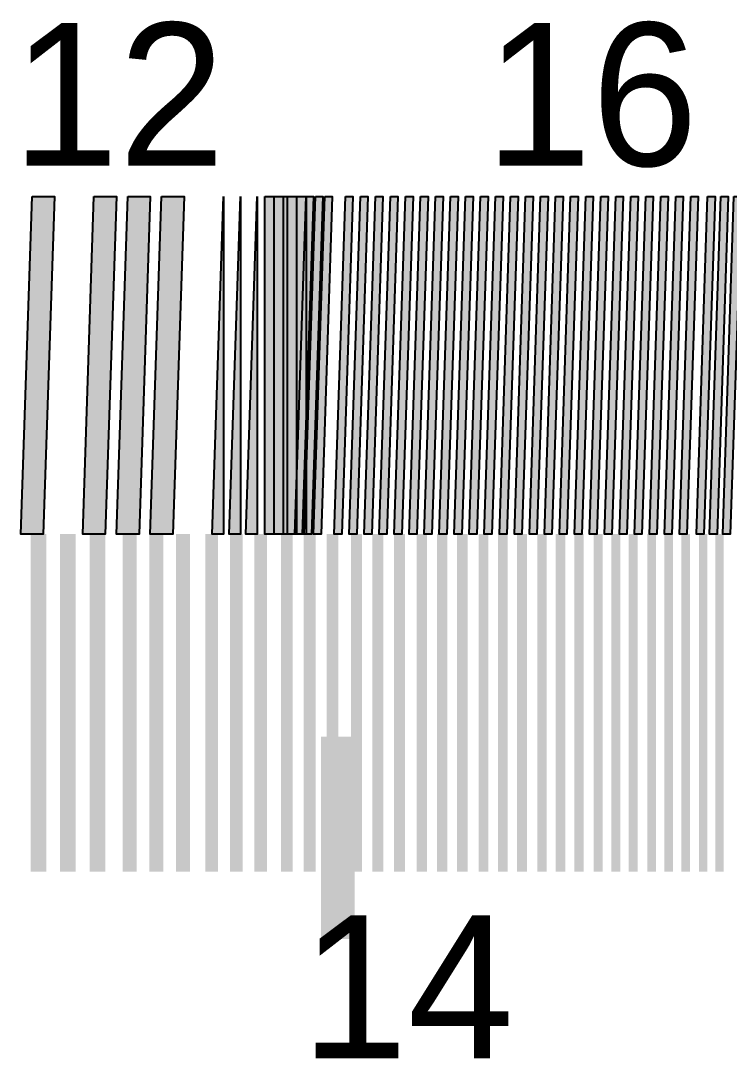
# Model space of a CAD drawing. Header units: millimetres. Extents: x 0 to 791, y 0 to 492.
# Drawn here: x 267.9 to 309.8, y 91.1 to 152.5 of the extents above; entities that cross this region are included whole.
import ezdxf

# ---------------------------------------------------------------- set-up
doc = ezdxf.new("R2010")
doc.units = ezdxf.units.MM
doc.layers.add('LABELS', color=7, linetype='Continuous')
doc.layers.add('PERIPHERY', color=7, linetype='Continuous')

msp = doc.modelspace()

# ---------------------------------------------------------------- hatches: boundary and pattern name
at = {"layer": 'PERIPHERY', "true_color": 0x000000}
h = msp.add_hatch(color=7, dxfattribs=at)
h.dxf.hatch_style = 1
h.paths.add_polyline_path([(268.56, 142.126), (269.893, 142.126), (269.226, 122.125), (267.893, 122.125), (268.56, 142.126)])
h = msp.add_hatch(color=7, dxfattribs=at)
h.dxf.hatch_style = 1
h.paths.add_polyline_path([(272.227, 142.126), (273.56, 142.126), (272.894, 122.125), (271.56, 122.125), (272.227, 142.126)])
h = msp.add_hatch(color=7, dxfattribs=at)
h.dxf.hatch_style = 1
h.paths.add_polyline_path([(274.227, 142.126), (275.56, 142.126), (274.894, 122.125), (273.56, 122.125), (274.227, 142.126)])
h = msp.add_hatch(color=7, dxfattribs=at)
h.dxf.hatch_style = 1
h.paths.add_polyline_path([(276.227, 142.126), (277.56, 142.126), (276.894, 122.125), (275.56, 122.125), (276.227, 142.126)])
h = msp.add_hatch(color=7, dxfattribs=at)
h.dxf.hatch_style = 1
h.paths.add_polyline_path([(279.894, 142.126), (279.894, 122.125), (279.227, 122.125), (279.894, 142.126)])
h = msp.add_hatch(color=7, dxfattribs=at)
h.dxf.hatch_style = 1
h.paths.add_polyline_path([(280.894, 142.126), (280.894, 122.125), (280.227, 122.125), (280.894, 142.126)])
h = msp.add_hatch(color=7, dxfattribs=at)
h.dxf.hatch_style = 1
h.paths.add_polyline_path([(281.894, 142.126), (281.894, 122.125), (281.227, 122.125), (281.894, 142.126)])
h = msp.add_hatch(color=7, dxfattribs=at)
h.dxf.hatch_style = 1
h.paths.add_polyline_path([(282.338, 142.126), (283.671, 142.126), (283.671, 122.125), (282.338, 122.125), (282.338, 142.126)])
h = msp.add_hatch(color=7, dxfattribs=at)
h.dxf.hatch_style = 1
h.paths.add_polyline_path([(282.894, 142.126), (284.227, 142.126), (284.227, 122.125), (282.894, 122.125), (282.894, 142.126)])
h = msp.add_hatch(color=7, dxfattribs=at)
h.dxf.hatch_style = 1
h.paths.add_polyline_path([(283.449, 142.126), (284.782, 142.126), (284.782, 122.125), (283.449, 122.125), (283.449, 142.126)])
h = msp.add_hatch(color=7, dxfattribs=at)
h.dxf.hatch_style = 1
h.paths.add_polyline_path([(284.782, 142.126), (285.227, 142.126), (284.56, 122.125), (284.116, 122.125), (284.782, 142.126)])
h = msp.add_hatch(color=7, dxfattribs=at)
h.dxf.hatch_style = 1
h.paths.add_polyline_path([(285.338, 142.126), (285.782, 142.126), (285.116, 122.125), (284.671, 122.125), (285.338, 142.126)])
h = msp.add_hatch(color=7, dxfattribs=at)
h.dxf.hatch_style = 1
h.paths.add_polyline_path([(285.893, 142.126), (286.338, 142.126), (285.671, 122.125), (285.227, 122.125), (285.893, 142.126)])
h = msp.add_hatch(color=7, dxfattribs=at)
h.dxf.hatch_style = 1
h.paths.add_polyline_path([(287.115, 142.126), (287.56, 142.126), (286.893, 122.125), (286.449, 122.125), (287.115, 142.126)])
h = msp.add_hatch(color=7, dxfattribs=at)
h.dxf.hatch_style = 1
h.paths.add_polyline_path([(288.004, 142.126), (288.449, 142.126), (287.782, 122.125), (287.337, 122.125), (288.004, 142.126)])
h = msp.add_hatch(color=7, dxfattribs=at)
h.dxf.hatch_style = 1
h.paths.add_polyline_path([(288.893, 142.126), (289.338, 142.126), (288.671, 122.125), (288.226, 122.125), (288.893, 142.126)])
h = msp.add_hatch(color=7, dxfattribs=at)
h.dxf.hatch_style = 1
h.paths.add_polyline_path([(289.782, 142.126), (290.227, 142.126), (289.56, 122.125), (289.115, 122.125), (289.782, 142.126)])
h = msp.add_hatch(color=7, dxfattribs=at)
h.dxf.hatch_style = 1
h.paths.add_polyline_path([(290.671, 142.126), (291.116, 142.126), (290.449, 122.125), (290.005, 122.125), (290.671, 142.126)])
h = msp.add_hatch(color=7, dxfattribs=at)
h.dxf.hatch_style = 1
h.paths.add_polyline_path([(291.56, 142.126), (292.005, 142.126), (291.338, 122.125), (290.893, 122.125), (291.56, 142.126)])
h = msp.add_hatch(color=7, dxfattribs=at)
h.dxf.hatch_style = 1
h.paths.add_polyline_path([(292.449, 142.126), (292.894, 142.126), (292.227, 122.125), (291.783, 122.125), (292.449, 142.126)])
h = msp.add_hatch(color=7, dxfattribs=at)
h.dxf.hatch_style = 1
h.paths.add_polyline_path([(293.338, 142.126), (293.783, 142.126), (293.116, 122.125), (292.672, 122.125), (293.338, 142.126)])
h = msp.add_hatch(color=7, dxfattribs=at)
h.dxf.hatch_style = 1
h.paths.add_polyline_path([(294.227, 142.126), (294.672, 142.126), (294.005, 122.125), (293.561, 122.125), (294.227, 142.126)])
h = msp.add_hatch(color=7, dxfattribs=at)
h.dxf.hatch_style = 1
h.paths.add_polyline_path([(295.117, 142.126), (295.561, 142.126), (294.895, 122.125), (294.45, 122.125), (295.117, 142.126)])
h = msp.add_hatch(color=7, dxfattribs=at)
h.dxf.hatch_style = 1
h.paths.add_polyline_path([(296.005, 142.126), (296.45, 142.126), (295.783, 122.125), (295.339, 122.125), (296.005, 142.126)])
h = msp.add_hatch(color=7, dxfattribs=at)
h.dxf.hatch_style = 1
h.paths.add_polyline_path([(296.894, 142.126), (297.339, 142.126), (296.672, 122.125), (296.228, 122.125), (296.894, 142.126)])
h = msp.add_hatch(color=7, dxfattribs=at)
h.dxf.hatch_style = 1
h.paths.add_polyline_path([(297.783, 142.126), (298.228, 142.126), (297.561, 122.125), (297.116, 122.125), (297.783, 142.126)])
h = msp.add_hatch(color=7, dxfattribs=at)
h.dxf.hatch_style = 1
h.paths.add_polyline_path([(298.672, 142.126), (299.116, 142.126), (298.45, 122.125), (298.005, 122.125), (298.672, 142.126)])
h = msp.add_hatch(color=7, dxfattribs=at)
h.dxf.hatch_style = 1
h.paths.add_polyline_path([(299.561, 142.126), (300.005, 142.126), (299.339, 122.125), (298.894, 122.125), (299.561, 142.126)])
h = msp.add_hatch(color=7, dxfattribs=at)
h.dxf.hatch_style = 1
h.paths.add_polyline_path([(300.45, 142.126), (300.894, 142.126), (300.228, 122.125), (299.783, 122.125), (300.45, 142.126)])
h = msp.add_hatch(color=7, dxfattribs=at)
h.dxf.hatch_style = 1
h.paths.add_polyline_path([(301.339, 142.126), (301.783, 142.126), (301.117, 122.125), (300.672, 122.125), (301.339, 142.126)])
h = msp.add_hatch(color=7, dxfattribs=at)
h.dxf.hatch_style = 1
h.paths.add_polyline_path([(302.228, 142.126), (302.672, 142.126), (302.006, 122.125), (301.561, 122.125), (302.228, 142.126)])
h = msp.add_hatch(color=7, dxfattribs=at)
h.dxf.hatch_style = 1
h.paths.add_polyline_path([(303.117, 142.126), (303.561, 142.126), (302.895, 122.125), (302.45, 122.125), (303.117, 142.126)])
h = msp.add_hatch(color=7, dxfattribs=at)
h.dxf.hatch_style = 1
h.paths.add_polyline_path([(304.006, 142.126), (304.45, 142.126), (303.783, 122.125), (303.339, 122.125), (304.006, 142.126)])
h = msp.add_hatch(color=7, dxfattribs=at)
h.dxf.hatch_style = 1
h.paths.add_polyline_path([(304.894, 142.126), (305.339, 142.126), (304.672, 122.125), (304.228, 122.125), (304.894, 142.126)])
h = msp.add_hatch(color=7, dxfattribs=at)
h.dxf.hatch_style = 1
h.paths.add_polyline_path([(305.783, 142.126), (306.228, 142.126), (305.561, 122.125), (305.116, 122.125), (305.783, 142.126)])
h = msp.add_hatch(color=7, dxfattribs=at)
h.dxf.hatch_style = 1
h.paths.add_polyline_path([(306.672, 142.126), (307.116, 142.126), (306.45, 122.125), (306.005, 122.125), (306.672, 142.126)])
h = msp.add_hatch(color=7, dxfattribs=at)
h.dxf.hatch_style = 1
h.paths.add_polyline_path([(307.561, 142.126), (308.005, 142.126), (307.338, 122.125), (306.894, 122.125), (307.561, 142.126)])
h = msp.add_hatch(color=7, dxfattribs=at)
h.dxf.hatch_style = 1
h.paths.add_polyline_path([(308.561, 142.126), (309.006, 142.126), (308.339, 122.125), (307.895, 122.125), (308.561, 142.126)])
h = msp.add_hatch(color=7, dxfattribs=at)
h.dxf.hatch_style = 1
h.paths.add_polyline_path([(309.339, 142.126), (309.783, 142.126), (309.117, 122.125), (308.672, 122.125), (309.339, 142.126)])
h = msp.add_hatch(color=7, dxfattribs=at)
h.dxf.hatch_style = 1
h.paths.add_polyline_path([(310.116, 142.126), (310.561, 142.126), (309.894, 122.125), (309.45, 122.125), (310.116, 142.126)])

# ---------------------------------------------------------------- linework, layer by layer
at = {"layer": 'PERIPHERY', "color": 250}
for points in [[(268.56, 142.126), (269.893, 142.126), (269.226, 122.125), (267.893, 122.125), (268.56, 142.126)], [(272.227, 142.126), (273.56, 142.126), (272.894, 122.125), (271.56, 122.125), (272.227, 142.126)], [(274.227, 142.126), (275.56, 142.126), (274.894, 122.125), (273.56, 122.125), (274.227, 142.126)], [(276.227, 142.126), (277.56, 142.126), (276.894, 122.125), (275.56, 122.125), (276.227, 142.126)], [(279.894, 142.126), (279.894, 122.125), (279.227, 122.125), (279.894, 142.126)], [(280.894, 142.126), (280.894, 122.125), (280.227, 122.125), (280.894, 142.126)], [(281.894, 142.126), (281.894, 122.125), (281.227, 122.125), (281.894, 142.126)], [(282.338, 142.126), (283.671, 142.126), (283.671, 122.125), (282.338, 122.125), (282.338, 142.126)], [(282.894, 142.126), (284.227, 142.126), (284.227, 122.125), (282.894, 122.125), (282.894, 142.126)], [(283.449, 142.126), (284.782, 142.126), (284.782, 122.125), (283.449, 122.125), (283.449, 142.126)], [(284.782, 142.126), (285.227, 142.126), (284.56, 122.125), (284.116, 122.125), (284.782, 142.126)], [(285.338, 142.126), (285.782, 142.126), (285.116, 122.125), (284.671, 122.125), (285.338, 142.126)], [(285.893, 142.126), (286.338, 142.126), (285.671, 122.125), (285.227, 122.125), (285.893, 142.126)], [(287.115, 142.126), (287.56, 142.126), (286.893, 122.125), (286.449, 122.125), (287.115, 142.126)], [(288.004, 142.126), (288.449, 142.126), (287.782, 122.125), (287.337, 122.125), (288.004, 142.126)], [(288.893, 142.126), (289.338, 142.126), (288.671, 122.125), (288.226, 122.125), (288.893, 142.126)], [(289.782, 142.126), (290.227, 142.126), (289.56, 122.125), (289.115, 122.125), (289.782, 142.126)], [(290.671, 142.126), (291.116, 142.126), (290.449, 122.125), (290.005, 122.125), (290.671, 142.126)], [(291.56, 142.126), (292.005, 142.126), (291.338, 122.125), (290.893, 122.125), (291.56, 142.126)], [(292.449, 142.126), (292.894, 142.126), (292.227, 122.125), (291.783, 122.125), (292.449, 142.126)], [(293.338, 142.126), (293.783, 142.126), (293.116, 122.125), (292.672, 122.125), (293.338, 142.126)], [(294.227, 142.126), (294.672, 142.126), (294.005, 122.125), (293.561, 122.125), (294.227, 142.126)], [(295.117, 142.126), (295.561, 142.126), (294.895, 122.125), (294.45, 122.125), (295.117, 142.126)], [(296.005, 142.126), (296.45, 142.126), (295.783, 122.125), (295.339, 122.125), (296.005, 142.126)], [(296.894, 142.126), (297.339, 142.126), (296.672, 122.125), (296.228, 122.125), (296.894, 142.126)], [(297.783, 142.126), (298.228, 142.126), (297.561, 122.125), (297.116, 122.125), (297.783, 142.126)], [(298.672, 142.126), (299.116, 142.126), (298.45, 122.125), (298.005, 122.125), (298.672, 142.126)], [(299.561, 142.126), (300.005, 142.126), (299.339, 122.125), (298.894, 122.125), (299.561, 142.126)], [(300.45, 142.126), (300.894, 142.126), (300.228, 122.125), (299.783, 122.125), (300.45, 142.126)], [(301.339, 142.126), (301.783, 142.126), (301.117, 122.125), (300.672, 122.125), (301.339, 142.126)], [(302.228, 142.126), (302.672, 142.126), (302.006, 122.125), (301.561, 122.125), (302.228, 142.126)], [(303.117, 142.126), (303.561, 142.126), (302.895, 122.125), (302.45, 122.125), (303.117, 142.126)], [(304.006, 142.126), (304.45, 142.126), (303.783, 122.125), (303.339, 122.125), (304.006, 142.126)], [(304.894, 142.126), (305.339, 142.126), (304.672, 122.125), (304.228, 122.125), (304.894, 142.126)], [(305.783, 142.126), (306.228, 142.126), (305.561, 122.125), (305.116, 122.125), (305.783, 142.126)], [(306.672, 142.126), (307.116, 142.126), (306.45, 122.125), (306.005, 122.125), (306.672, 142.126)], [(307.561, 142.126), (308.005, 142.126), (307.338, 122.125), (306.894, 122.125), (307.561, 142.126)], [(308.561, 142.126), (309.006, 142.126), (308.339, 122.125), (307.895, 122.125), (308.561, 142.126)], [(309.339, 142.126), (309.783, 142.126), (309.117, 122.125), (308.672, 122.125), (309.339, 142.126)], [(310.116, 142.126), (310.561, 142.126), (309.894, 122.125), (309.45, 122.125), (310.116, 142.126)]]:
    msp.add_lwpolyline(points, close=True, dxfattribs=at)
at = {"layer": 'PERIPHERY', "color": 250, "lineweight": 35}
for points, const_width in [([(268.936, 122.125), (268.936, 102.125)], 0.925), ([(270.683, 122.125), (270.683, 102.125)], 0.925), ([(272.429, 122.125), (272.429, 102.125)], 0.925), ([(274.346, 122.125), (274.346, 102.125)], 0.826), ([(275.922, 122.125), (275.922, 102.125)], 0.826), ([(277.499, 122.125), (277.499, 102.125)], 0.826), ([(279.203, 122.125), (279.203, 102.125)], 0.753), ([(280.652, 122.125), (280.652, 102.125)], 0.753), ([(282.1, 122.125), (282.1, 102.125)], 0.753), ([(283.65, 122.125), (283.65, 102.125)], 0.697), ([(284.998, 122.125), (284.998, 102.125)], 0.697), ([(286.346, 122.125), (286.346, 102.125)], 0.697), ([(287.776, 122.125), (287.776, 102.125)], 0.652), ([(289.042, 122.125), (289.042, 102.125)], 0.652), ([(290.308, 122.125), (290.308, 102.125)], 0.652), ([(291.643, 122.125), (291.643, 102.125)], 0.615), ([(292.84, 122.125), (292.84, 102.125)], 0.615), ([(294.038, 122.125), (294.038, 102.125)], 0.615), ([(295.294, 122.125), (295.294, 102.125)], 0.583), ([(296.433, 122.125), (296.433, 102.125)], 0.583), ([(297.572, 122.125), (297.572, 102.125)], 0.583), ([(298.761, 122.125), (298.761, 102.125)], 0.556), ([(299.85, 122.125), (299.85, 102.125)], 0.556), ([(300.938, 122.125), (300.938, 102.125)], 0.556), ([(302.071, 122.125), (302.071, 102.125)], 0.533), ([(303.116, 122.125), (303.116, 102.125)], 0.533), ([(304.16, 122.125), (304.16, 102.125)], 0.533), ([(305.244, 122.125), (305.244, 102.125)], 0.512), ([(306.249, 122.125), (306.249, 102.125)], 0.512), ([(307.254, 122.125), (307.254, 102.125)], 0.512), ([(308.294, 122.125), (308.294, 102.125)], 0.493), ([(309.264, 122.125), (309.264, 102.125)], 0.493), ([(286.671, 110.125), (286.671, 98.125)], 2)]:
    msp.add_lwpolyline(points, dxfattribs=dict(at, const_width=const_width))
at = {"layer": 'PERIPHERY', "color": 250, "true_color": 0x000000}
for points in [[(268.56, 142.126), (267.893, 122.125), (269.226, 122.125)], [(269.226, 122.125), (269.893, 142.126), (268.56, 142.126)], [(272.227, 142.126), (271.56, 122.125), (272.894, 122.125)], [(272.894, 122.125), (273.56, 142.126), (272.227, 142.126)], [(274.227, 142.126), (273.56, 122.125), (274.894, 122.125)], [(274.894, 122.125), (275.56, 142.126), (274.227, 142.126)], [(276.227, 142.126), (275.56, 122.125), (276.894, 122.125)], [(276.894, 122.125), (277.56, 142.126), (276.227, 142.126)], [(279.227, 122.125), (279.894, 122.125), (279.894, 142.126)], [(280.227, 122.125), (280.894, 122.125), (280.894, 142.126)], [(281.227, 122.125), (281.894, 122.125), (281.894, 142.126)], [(282.338, 142.126), (282.338, 122.125), (283.671, 122.125)], [(283.671, 122.125), (283.671, 142.126), (282.338, 142.126)], [(282.894, 142.126), (282.894, 122.125), (284.227, 122.125)], [(284.227, 122.125), (284.227, 142.126), (282.894, 142.126)], [(283.449, 142.126), (283.449, 122.125), (284.782, 122.125)], [(284.782, 122.125), (284.782, 142.126), (283.449, 142.126)], [(284.782, 142.126), (284.116, 122.125), (284.56, 122.125)], [(284.56, 122.125), (285.227, 142.126), (284.782, 142.126)], [(285.338, 142.126), (284.671, 122.125), (285.116, 122.125)], [(285.116, 122.125), (285.782, 142.126), (285.338, 142.126)], [(285.893, 142.126), (285.227, 122.125), (285.671, 122.125)], [(285.671, 122.125), (286.338, 142.126), (285.893, 142.126)], [(287.115, 142.126), (286.449, 122.125), (286.893, 122.125)], [(286.893, 122.125), (287.56, 142.126), (287.115, 142.126)], [(288.004, 142.126), (287.337, 122.125), (287.782, 122.125)], [(287.782, 122.125), (288.449, 142.126), (288.004, 142.126)], [(288.893, 142.126), (288.226, 122.125), (288.671, 122.125)], [(288.671, 122.125), (289.338, 142.126), (288.893, 142.126)], [(289.782, 142.126), (289.115, 122.125), (289.56, 122.125)], [(289.56, 122.125), (290.227, 142.126), (289.782, 142.126)], [(290.671, 142.126), (290.005, 122.125), (290.449, 122.125)], [(290.449, 122.125), (291.116, 142.126), (290.671, 142.126)], [(291.56, 142.126), (290.893, 122.125), (291.338, 122.125)], [(291.338, 122.125), (292.005, 142.126), (291.56, 142.126)], [(292.449, 142.126), (291.783, 122.125), (292.227, 122.125)], [(292.227, 122.125), (292.894, 142.126), (292.449, 142.126)], [(293.338, 142.126), (292.672, 122.125), (293.116, 122.125)], [(293.116, 122.125), (293.783, 142.126), (293.338, 142.126)], [(294.227, 142.126), (293.561, 122.125), (294.005, 122.125)], [(294.005, 122.125), (294.672, 142.126), (294.227, 142.126)], [(295.117, 142.126), (294.45, 122.125), (294.895, 122.125)], [(294.895, 122.125), (295.561, 142.126), (295.117, 142.126)], [(296.005, 142.126), (295.339, 122.125), (295.783, 122.125)], [(295.783, 122.125), (296.45, 142.126), (296.005, 142.126)], [(296.894, 142.126), (296.228, 122.125), (296.672, 122.125)], [(296.672, 122.125), (297.339, 142.126), (296.894, 142.126)], [(297.783, 142.126), (297.116, 122.125), (297.561, 122.125)], [(297.561, 122.125), (298.228, 142.126), (297.783, 142.126)], [(298.672, 142.126), (298.005, 122.125), (298.45, 122.125)], [(298.45, 122.125), (299.116, 142.126), (298.672, 142.126)], [(299.561, 142.126), (298.894, 122.125), (299.339, 122.125)], [(299.339, 122.125), (300.005, 142.126), (299.561, 142.126)], [(300.45, 142.126), (299.783, 122.125), (300.228, 122.125)], [(300.228, 122.125), (300.894, 142.126), (300.45, 142.126)], [(301.339, 142.126), (300.672, 122.125), (301.117, 122.125)], [(301.117, 122.125), (301.783, 142.126), (301.339, 142.126)], [(302.228, 142.126), (301.561, 122.125), (302.006, 122.125)], [(302.006, 122.125), (302.672, 142.126), (302.228, 142.126)], [(303.117, 142.126), (302.45, 122.125), (302.895, 122.125)], [(302.895, 122.125), (303.561, 142.126), (303.117, 142.126)], [(304.006, 142.126), (303.339, 122.125), (303.783, 122.125)], [(303.783, 122.125), (304.45, 142.126), (304.006, 142.126)], [(304.894, 142.126), (304.228, 122.125), (304.672, 122.125)], [(304.672, 122.125), (305.339, 142.126), (304.894, 142.126)], [(305.783, 142.126), (305.116, 122.125), (305.561, 122.125)], [(305.561, 122.125), (306.228, 142.126), (305.783, 142.126)], [(306.672, 142.126), (306.005, 122.125), (306.45, 122.125)], [(306.45, 122.125), (307.116, 142.126), (306.672, 142.126)], [(307.561, 142.126), (306.894, 122.125), (307.338, 122.125)], [(307.338, 122.125), (308.005, 142.126), (307.561, 142.126)], [(308.561, 142.126), (307.895, 122.125), (308.339, 122.125)], [(308.339, 122.125), (309.006, 142.126), (308.561, 142.126)], [(309.339, 142.126), (308.672, 122.125), (309.117, 122.125)], [(309.117, 122.125), (309.783, 142.126), (309.339, 142.126)], [(310.116, 142.126), (309.45, 122.125), (309.894, 122.125)]]:
    msp.add_solid(points, dxfattribs=at)

# ---------------------------------------------------------------- texts
at = {"layer": 'LABELS', "color": 250}
for s, p in [('12', (267.388, 143.943)), ('16', (295.388, 143.943)), ('14', (284.499, 91.069))]:
    msp.add_text(s, height=8.4667, dxfattribs=at).set_placement(p)

doc.saveas('drawing.dxf')
